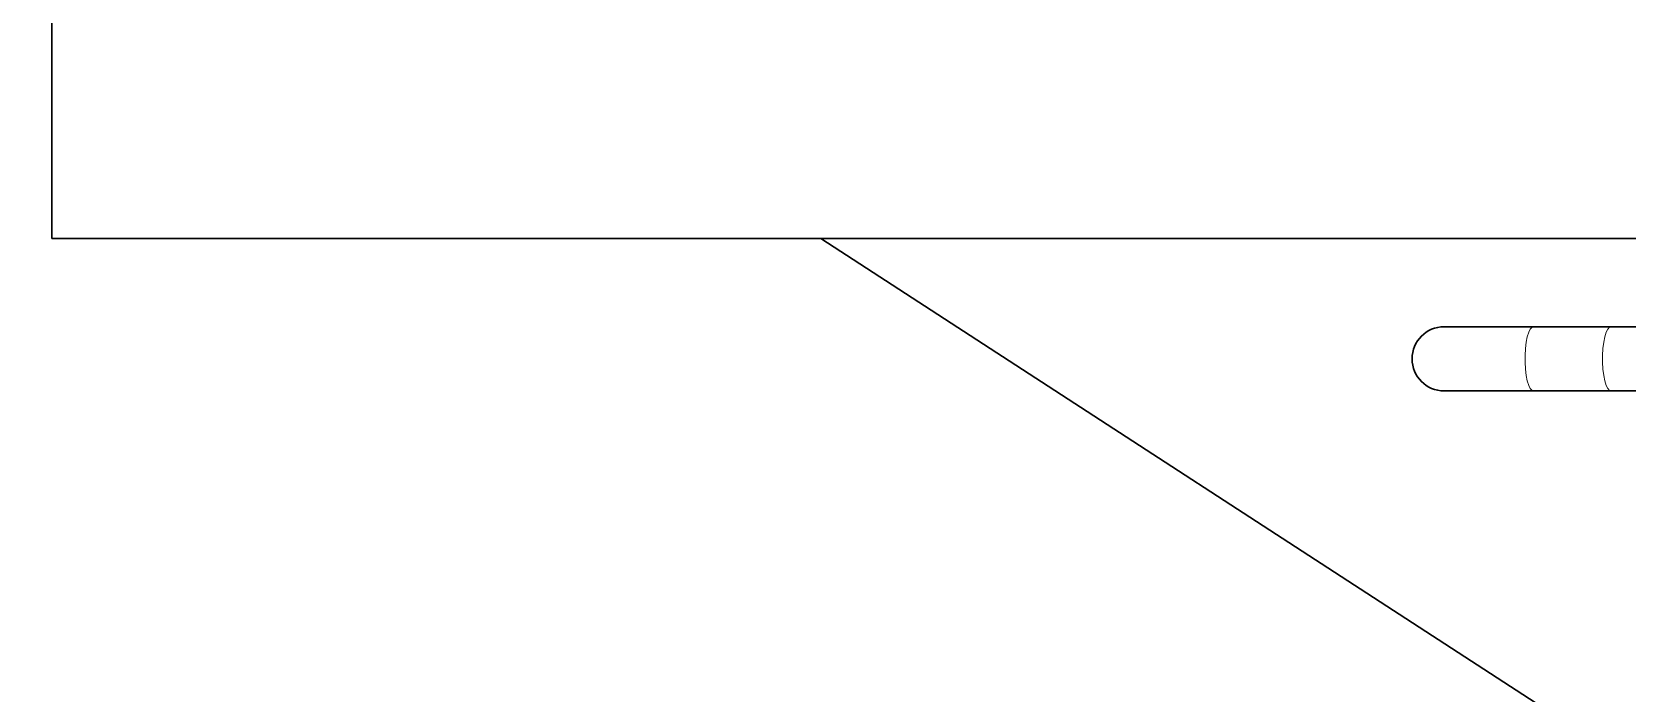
# Model space of a CAD drawing. Header units: inches. Extents: x 10149 to 11899, y 21917 to 23140.
# Drawn here: x 11823.12 to 11832.66, y 22438.08 to 22442.04 of the extents above; entities that cross this region are included whole.
import ezdxf

# ---------------------------------------------------------------- set-up
doc = ezdxf.new("R2010")
doc.units = ezdxf.units.IN
doc.header["$MEASUREMENT"] = 0
for name, color, linetype, lineweight in [('19 Pipe Process', 30, 'Continuous', 30), ('61 Revision Cloud', 1, 'Continuous', 9), ('粗线', 7, 'Continuous', 30)]:
    doc.layers.add(name, color=color, linetype=linetype, lineweight=lineweight)

# ---------------------------------------------------------------- blocks, each defined once
blk = doc.blocks.new('A$C27857EA5')
at = {"color": 8, "linetype": 'Continuous', "lineweight": 15, "flags": 128}
for points in [[(-144.245, 378.348), (-144.58, 378.243), (-145.012, 377.78), (-145.407, 376.97), (-145.748, 375.85), (-146.019, 374.473), (-146.207, 372.903), (-146.304, 371.213), (-146.304, 369.483), (-146.207, 367.794), (-146.019, 366.224), (-145.748, 364.847), (-145.407, 363.727), (-145.012, 362.916), (-144.58, 362.454), (-144.245, 362.348)], [(-124.927, 378.348), (-125.262, 378.243), (-125.693, 377.78), (-126.089, 376.97), (-126.43, 375.85), (-126.701, 374.473), (-126.889, 372.903), (-126.985, 371.213), (-126.985, 369.483), (-126.889, 367.794), (-126.701, 366.224), (-126.43, 364.847), (-126.089, 363.727), (-125.693, 362.916), (-125.262, 362.454), (-124.927, 362.348)]]:
    blk.add_lwpolyline(points, dxfattribs=at)
at = {"layer": '粗线', "linetype": 'Continuous'}
for p, q in [((-513.5, 400.348), (-513.5, 480.348)), ((-28.171, 400.348), (-513.5, 400.348)), ((-321.865, 400.348), (-129.409, 275.348)), ((-144.245, 378.348), (-166.481, 378.348)), ((-124.927, 378.348), (-144.245, 378.348)), ((-88.184, 378.348), (-124.927, 378.348)), ((-166.481, 362.348), (-144.245, 362.348)), ((-144.245, 362.348), (-124.927, 362.348)), ((-124.927, 362.348), (-88.184, 362.348))]:
    blk.add_line(p, q, dxfattribs=at)
blk.add_arc((-166.481, 370.348), 8, 90, 270, dxfattribs=at)

msp = doc.modelspace()

# ---------------------------------------------------------------- linework, layer by layer
at = {"layer": '19 Pipe Process'}
msp.add_open_spline([(11835.7483, 22429.1927), (11832.51, 22424.1895), (11813.7493, 22395.2039), (11801.9211, 22417.6634), (11809.1746, 22484.3737), (11791.7295, 22484.1763), (11781.9907, 22484.0661)], degree=3, knots=[46.551714, 46.551714, 46.551714, 46.551714, 56.001857, 101.299771, 133.805603, 174.885302, 174.885302, 174.885302, 174.885302], dxfattribs=at)

# ---------------------------------------------------------------- block references
at = {"layer": '61 Revision Cloud', "xscale": 0.024, "yscale": 0.024, "zscale": 0.024}
msp.add_blockref('A$C27857EA5', (11835.559, 22431.1927), dxfattribs=at)

doc.saveas('drawing.dxf')
